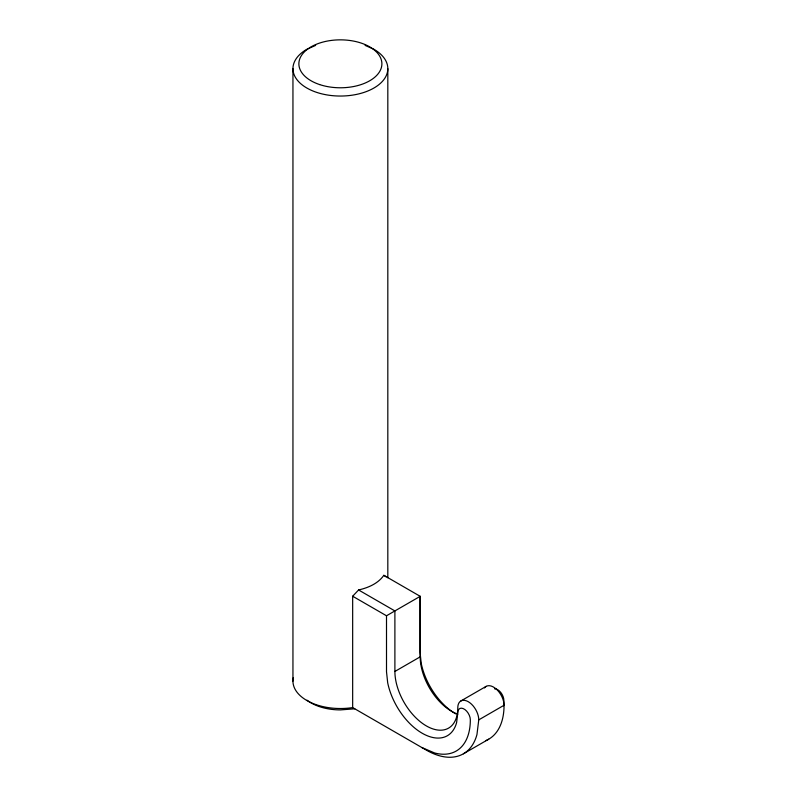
<?xml version="1.0" encoding="UTF-8"?>
<svg xmlns="http://www.w3.org/2000/svg" width="797" height="797" viewBox="0 0 797 797"><rect width="100%" height="100%" fill="white"/><g stroke="black" fill="none" stroke-linecap="round" stroke-linejoin="round"><path stroke-width="1.2" d="M352.663 707.587L352.663 596.226L358.59 589.969L394.894 610.93L394.894 671.453A44.473 25.673 60 0 0 426.345 725.918A44.473 25.673 60 0 0 457.787 707.766A14.824 8.558 60 0 1 468.267 701.709A14.824 8.558 60 0 1 478.758 719.87L476.965 734.495A74.121 42.799 60 0 1 426.345 750.126L352.663 707.587A47.441 27.387 0 0 1 293.356 677.56M457.787 714.162A44.473 25.673 60 0 1 420.198 656.848L420.198 596.325L383.835 575.324C378.147 583.563 368.094 587.807 358.59 589.969M352.663 596.226L386.505 615.772L420.198 596.325M394.894 671.453L420.198 656.848M460.855 700.971L486.16 686.366M478.758 719.87L504.053 705.255A14.824 8.558 60 0 0 496.282 689.086A14.824 8.558 60 0 0 484.496 687.911M463.406 753.803L488.7 739.188M308.658 48.487L306.835 49.294A47.441 27.387 0 0 0 306.835 88.019A47.441 27.387 0 0 0 373.932 88.019A47.441 27.387 0 0 0 373.932 49.294L372.109 48.487M309.575 48.079L315.652 45.389M354.785 708.812L340.389 709.908A41.454 23.94 0 0 1 307.024 700.184M421.872 747.546L434.614 752.966A68.144 39.342 60 0 0 470.33 719.85A8.847 5.111 60 0 0 464.89 709.549A8.847 5.111 60 0 0 458.036 710.884L456.611 722.59A50.45 29.13 60 0 1 422.151 733.22A50.45 29.13 60 0 1 387.691 682.79L386.505 671.771L386.505 615.772M365.116 45.389L371.193 48.079M383.835 575.324L386.206 576.869M420.049 596.405L420.049 652.404L421.234 663.423A50.45 29.13 60 0 0 455.695 713.853M387.82 68.662L387.82 577.805M292.947 68.662L292.947 681.136M504.053 705.255A74.121 42.799 60 0 1 485.692 740.672M503.654 705.634A68.144 39.342 60 0 0 503.873 700.483A8.847 5.111 60 0 0 494.499 688.807M319.627 84.572A41.514 23.97 0 0 0 381.893 63.82A41.514 23.97 0 0 0 319.627 43.058A41.514 23.97 0 0 0 319.627 84.572"/></g></svg>
